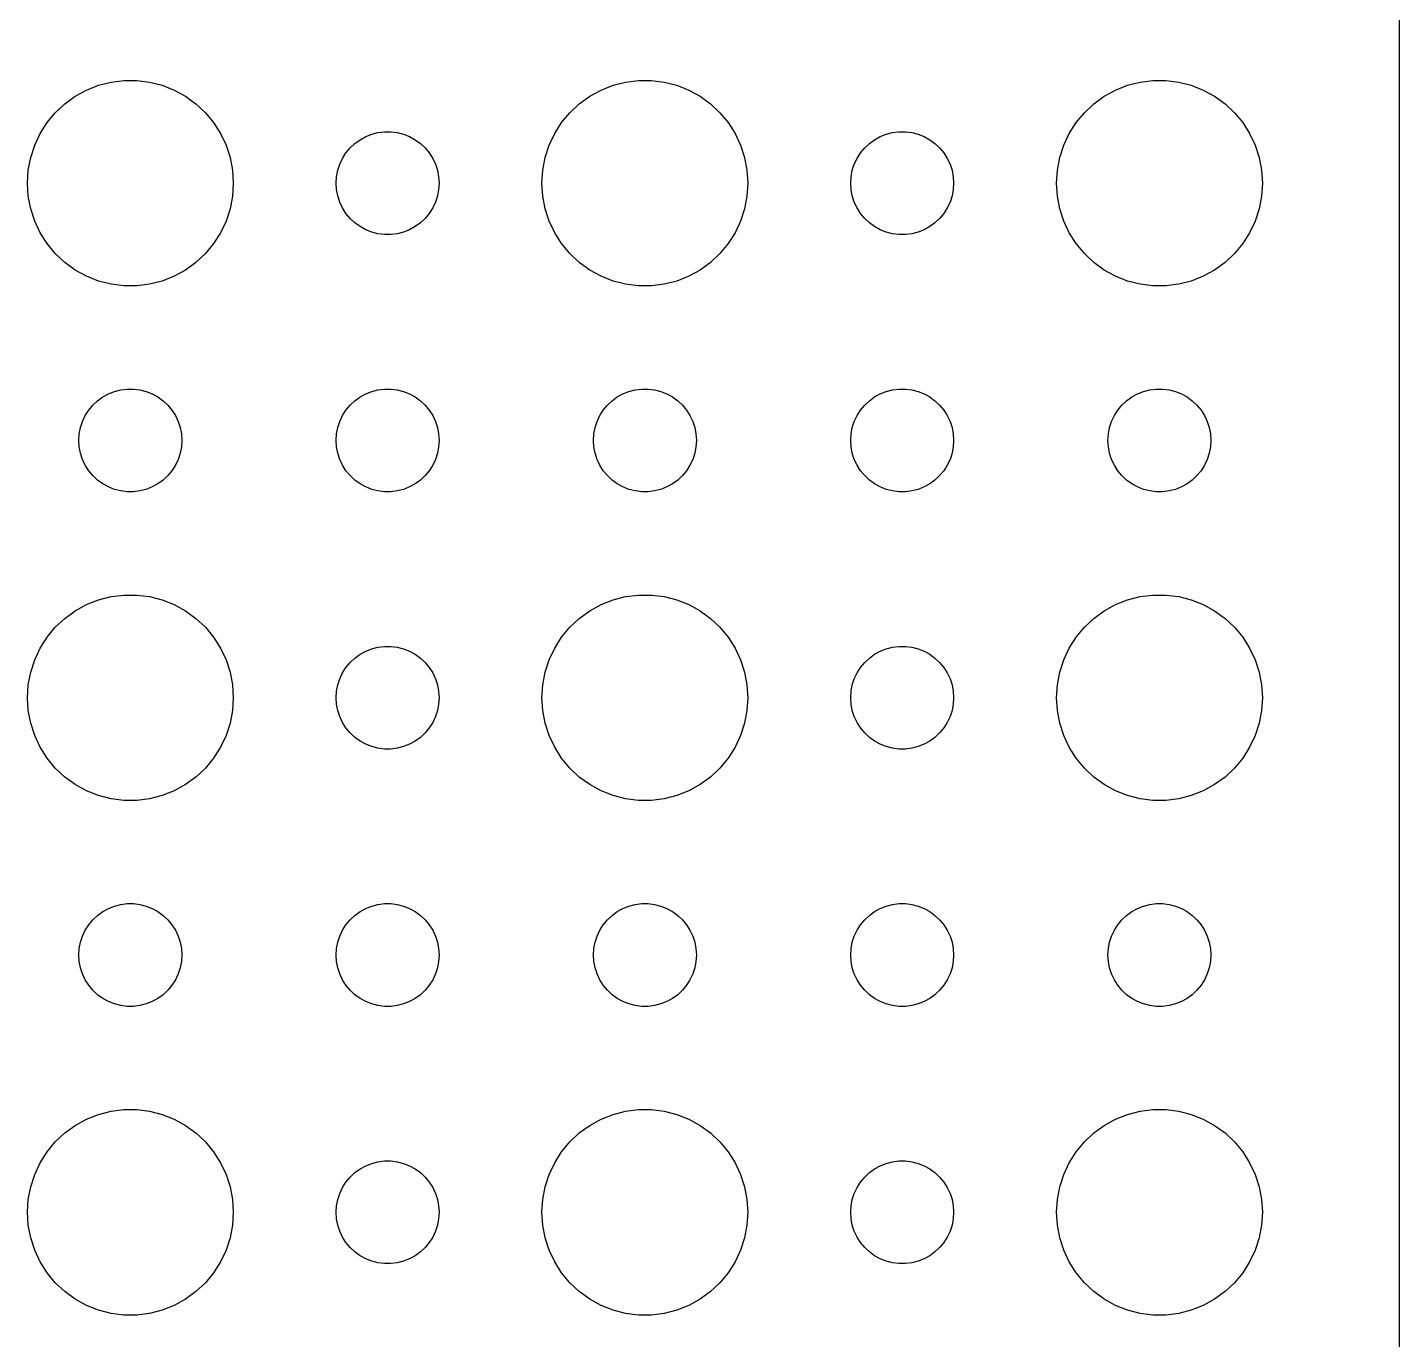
# Model space of a CAD drawing. Header units: metres. Extents: x -150 to 150, y -149 to 149.
# Drawn here: x 109.5 to 149.5, y -116.21 to -77.96 of the extents above; entities that cross this region are included whole.
import ezdxf

# ---------------------------------------------------------------- set-up
doc = ezdxf.new("R2010")
doc.units = ezdxf.units.M

msp = doc.modelspace()

# ---------------------------------------------------------------- linework, layer by layer
for p, q in [((149.5, -144.5), (149.5, 144.5)), ((111.573, -79.6468), (111.938, -79.5531)), ((111.938, -79.5531), (112.312, -79.5059)), ((112.312, -79.5059), (112.688, -79.5059)), ((112.688, -79.5059), (113.062, -79.5531)), ((113.062, -79.5531), (113.427, -79.6468)), ((126.573, -79.6468), (126.938, -79.5531)), ((126.938, -79.5531), (127.312, -79.5059)), ((127.312, -79.5059), (127.688, -79.5059)), ((127.688, -79.5059), (128.062, -79.5531)), ((128.062, -79.5531), (128.427, -79.6468)), ((141.573, -79.6468), (141.938, -79.5531)), ((141.938, -79.5531), (142.312, -79.5059)), ((142.312, -79.5059), (142.688, -79.5059)), ((142.688, -79.5059), (143.062, -79.5531)), ((143.062, -79.5531), (143.427, -79.6468)), ((110.588, -80.1885), (110.893, -79.967)), ((110.893, -79.967), (111.223, -79.7855)), ((111.223, -79.7855), (111.573, -79.6468)), ((113.427, -79.6468), (113.777, -79.7855)), ((113.777, -79.7855), (114.107, -79.967)), ((114.107, -79.967), (114.412, -80.1885)), ((125.588, -80.1885), (125.893, -79.967)), ((125.893, -79.967), (126.223, -79.7855)), ((126.223, -79.7855), (126.573, -79.6468)), ((128.427, -79.6468), (128.777, -79.7855)), ((128.777, -79.7855), (129.107, -79.967)), ((129.107, -79.967), (129.412, -80.1885)), ((140.588, -80.1885), (140.893, -79.967)), ((140.893, -79.967), (141.223, -79.7855)), ((141.223, -79.7855), (141.573, -79.6468)), ((143.427, -79.6468), (143.777, -79.7855)), ((143.777, -79.7855), (144.107, -79.967)), ((144.107, -79.967), (144.412, -80.1885)), ((110.313, -80.4464), (110.588, -80.1885)), ((114.412, -80.1885), (114.687, -80.4464)), ((125.313, -80.4464), (125.588, -80.1885)), ((129.412, -80.1885), (129.687, -80.4464)), ((140.313, -80.4464), (140.588, -80.1885)), ((144.412, -80.1885), (144.687, -80.4464)), ((109.871, -81.0547), (110.073, -80.7366)), ((110.073, -80.7366), (110.313, -80.4464)), ((114.687, -80.4464), (114.927, -80.7366)), ((114.927, -80.7366), (115.129, -81.0547)), ((124.871, -81.0547), (125.073, -80.7366)), ((125.073, -80.7366), (125.313, -80.4464)), ((129.687, -80.4464), (129.927, -80.7366)), ((129.927, -80.7366), (130.129, -81.0547)), ((139.871, -81.0547), (140.073, -80.7366)), ((140.073, -80.7366), (140.313, -80.4464)), ((144.687, -80.4464), (144.927, -80.7366)), ((144.927, -80.7366), (145.129, -81.0547)), ((109.711, -81.3956), (109.871, -81.0547)), ((115.129, -81.0547), (115.289, -81.3956)), ((119.196, -81.2335), (119.361, -81.1428)), ((119.361, -81.1428), (119.536, -81.0734)), ((119.536, -81.0734), (119.719, -81.0266)), ((119.719, -81.0266), (119.906, -81.003)), ((119.906, -81.003), (120.094, -81.003)), ((120.094, -81.003), (120.281, -81.0266)), ((120.281, -81.0266), (120.464, -81.0734)), ((120.464, -81.0734), (120.639, -81.1428)), ((120.639, -81.1428), (120.804, -81.2335)), ((124.711, -81.3956), (124.871, -81.0547)), ((130.129, -81.0547), (130.289, -81.3956)), ((134.196, -81.2335), (134.361, -81.1428)), ((134.361, -81.1428), (134.536, -81.0734)), ((134.536, -81.0734), (134.719, -81.0266)), ((134.719, -81.0266), (134.906, -81.003)), ((134.906, -81.003), (135.094, -81.003)), ((135.094, -81.003), (135.281, -81.0266)), ((135.281, -81.0266), (135.464, -81.0734)), ((135.464, -81.0734), (135.639, -81.1428)), ((135.639, -81.1428), (135.804, -81.2335)), ((139.711, -81.3956), (139.871, -81.0547)), ((145.129, -81.0547), (145.289, -81.3956)), ((109.594, -81.7539), (109.711, -81.3956)), ((115.289, -81.3956), (115.406, -81.7539)), ((118.786, -81.6183), (118.907, -81.4732)), ((118.907, -81.4732), (119.044, -81.3442)), ((119.044, -81.3442), (119.196, -81.2335)), ((120.804, -81.2335), (120.956, -81.3442)), ((120.956, -81.3442), (121.093, -81.4732)), ((121.093, -81.4732), (121.214, -81.6183)), ((124.594, -81.7539), (124.711, -81.3956)), ((130.289, -81.3956), (130.406, -81.7539)), ((133.786, -81.6183), (133.907, -81.4732)), ((133.907, -81.4732), (134.044, -81.3442)), ((134.044, -81.3442), (134.196, -81.2335)), ((135.804, -81.2335), (135.956, -81.3442)), ((135.956, -81.3442), (136.093, -81.4732)), ((136.093, -81.4732), (136.214, -81.6183)), ((139.594, -81.7539), (139.711, -81.3956)), ((145.289, -81.3956), (145.406, -81.7539)), ((109.524, -82.124), (109.594, -81.7539)), ((115.406, -81.7539), (115.476, -82.124)), ((118.547, -82.127), (118.605, -81.9478)), ((118.605, -81.9478), (118.686, -81.7774)), ((118.686, -81.7774), (118.786, -81.6183)), ((121.214, -81.6183), (121.314, -81.7774)), ((121.314, -81.7774), (121.395, -81.9478)), ((121.395, -81.9478), (121.453, -82.127)), ((124.524, -82.124), (124.594, -81.7539)), ((130.406, -81.7539), (130.476, -82.124)), ((133.547, -82.127), (133.605, -81.9478)), ((133.605, -81.9478), (133.686, -81.7774)), ((133.686, -81.7774), (133.786, -81.6183)), ((136.214, -81.6183), (136.314, -81.7774)), ((136.314, -81.7774), (136.395, -81.9478)), ((136.395, -81.9478), (136.453, -82.127)), ((139.524, -82.124), (139.594, -81.7539)), ((145.406, -81.7539), (145.476, -82.124)), ((109.5, -82.5), (109.524, -82.124)), ((115.476, -82.124), (115.5, -82.5)), ((118.5, -82.5), (118.512, -82.312)), ((118.512, -82.312), (118.547, -82.127)), ((121.453, -82.127), (121.488, -82.312)), ((121.488, -82.312), (121.5, -82.5)), ((124.5, -82.5), (124.524, -82.124)), ((130.476, -82.124), (130.5, -82.5)), ((133.5, -82.5), (133.512, -82.312)), ((133.512, -82.312), (133.547, -82.127)), ((136.453, -82.127), (136.488, -82.312)), ((136.488, -82.312), (136.5, -82.5)), ((139.5, -82.5), (139.524, -82.124)), ((145.476, -82.124), (145.5, -82.5)), ((109.524, -82.876), (109.5, -82.5)), ((115.5, -82.5), (115.476, -82.876)), ((118.512, -82.688), (118.5, -82.5)), ((118.547, -82.873), (118.512, -82.688)), ((121.488, -82.688), (121.453, -82.873)), ((121.5, -82.5), (121.488, -82.688)), ((124.524, -82.876), (124.5, -82.5)), ((130.5, -82.5), (130.476, -82.876)), ((133.512, -82.688), (133.5, -82.5)), ((133.547, -82.873), (133.512, -82.688)), ((136.488, -82.688), (136.453, -82.873)), ((136.5, -82.5), (136.488, -82.688)), ((139.524, -82.876), (139.5, -82.5)), ((145.5, -82.5), (145.476, -82.876)), ((109.594, -83.2461), (109.524, -82.876)), ((115.476, -82.876), (115.406, -83.2461)), ((118.605, -83.0522), (118.547, -82.873)), ((118.686, -83.2226), (118.605, -83.0522)), ((121.395, -83.0522), (121.314, -83.2226)), ((121.453, -82.873), (121.395, -83.0522)), ((124.594, -83.2461), (124.524, -82.876)), ((130.476, -82.876), (130.406, -83.2461)), ((133.605, -83.0522), (133.547, -82.873)), ((133.686, -83.2226), (133.605, -83.0522)), ((136.395, -83.0522), (136.314, -83.2226)), ((136.453, -82.873), (136.395, -83.0522)), ((139.594, -83.2461), (139.524, -82.876)), ((145.476, -82.876), (145.406, -83.2461)), ((109.711, -83.6044), (109.594, -83.2461)), ((115.406, -83.2461), (115.289, -83.6044)), ((118.786, -83.3817), (118.686, -83.2226)), ((118.907, -83.5268), (118.786, -83.3817)), ((119.044, -83.6558), (118.907, -83.5268)), ((121.093, -83.5268), (120.956, -83.6558)), ((121.214, -83.3817), (121.093, -83.5268)), ((121.314, -83.2226), (121.214, -83.3817)), ((124.711, -83.6044), (124.594, -83.2461)), ((130.406, -83.2461), (130.289, -83.6044)), ((133.786, -83.3817), (133.686, -83.2226)), ((133.907, -83.5268), (133.786, -83.3817)), ((134.044, -83.6558), (133.907, -83.5268)), ((136.093, -83.5268), (135.956, -83.6558)), ((136.214, -83.3817), (136.093, -83.5268)), ((136.314, -83.2226), (136.214, -83.3817)), ((139.711, -83.6044), (139.594, -83.2461)), ((145.406, -83.2461), (145.289, -83.6044)), ((109.871, -83.9453), (109.711, -83.6044)), ((110.073, -84.2634), (109.871, -83.9453)), ((115.129, -83.9453), (114.927, -84.2634)), ((115.289, -83.6044), (115.129, -83.9453)), ((119.196, -83.7665), (119.044, -83.6558)), ((119.361, -83.8572), (119.196, -83.7665)), ((119.536, -83.9266), (119.361, -83.8572)), ((119.719, -83.9734), (119.536, -83.9266)), ((119.906, -83.997), (119.719, -83.9734)), ((120.094, -83.997), (119.906, -83.997)), ((120.281, -83.9734), (120.094, -83.997)), ((120.464, -83.9266), (120.281, -83.9734)), ((120.639, -83.8572), (120.464, -83.9266)), ((120.804, -83.7665), (120.639, -83.8572)), ((120.956, -83.6558), (120.804, -83.7665)), ((124.871, -83.9453), (124.711, -83.6044)), ((125.073, -84.2634), (124.871, -83.9453)), ((130.129, -83.9453), (129.927, -84.2634)), ((130.289, -83.6044), (130.129, -83.9453)), ((134.196, -83.7665), (134.044, -83.6558)), ((134.361, -83.8572), (134.196, -83.7665)), ((134.536, -83.9266), (134.361, -83.8572)), ((134.719, -83.9734), (134.536, -83.9266)), ((134.906, -83.997), (134.719, -83.9734)), ((135.094, -83.997), (134.906, -83.997)), ((135.281, -83.9734), (135.094, -83.997)), ((135.464, -83.9266), (135.281, -83.9734)), ((135.639, -83.8572), (135.464, -83.9266)), ((135.804, -83.7665), (135.639, -83.8572)), ((135.956, -83.6558), (135.804, -83.7665)), ((139.871, -83.9453), (139.711, -83.6044)), ((140.073, -84.2634), (139.871, -83.9453)), ((145.129, -83.9453), (144.927, -84.2634)), ((145.289, -83.6044), (145.129, -83.9453)), ((110.313, -84.5536), (110.073, -84.2634)), ((114.927, -84.2634), (114.687, -84.5536)), ((125.313, -84.5536), (125.073, -84.2634)), ((129.927, -84.2634), (129.687, -84.5536)), ((140.313, -84.5536), (140.073, -84.2634)), ((144.927, -84.2634), (144.687, -84.5536)), ((110.588, -84.8115), (110.313, -84.5536)), ((114.687, -84.5536), (114.412, -84.8115)), ((125.588, -84.8115), (125.313, -84.5536)), ((129.687, -84.5536), (129.412, -84.8115)), ((140.588, -84.8115), (140.313, -84.5536)), ((144.687, -84.5536), (144.412, -84.8115)), ((110.893, -85.033), (110.588, -84.8115)), ((111.223, -85.2145), (110.893, -85.033)), ((114.107, -85.033), (113.777, -85.2145)), ((114.412, -84.8115), (114.107, -85.033)), ((125.893, -85.033), (125.588, -84.8115)), ((126.223, -85.2145), (125.893, -85.033)), ((129.107, -85.033), (128.777, -85.2145)), ((129.412, -84.8115), (129.107, -85.033)), ((140.893, -85.033), (140.588, -84.8115)), ((141.223, -85.2145), (140.893, -85.033)), ((144.107, -85.033), (143.777, -85.2145)), ((144.412, -84.8115), (144.107, -85.033)), ((111.573, -85.3532), (111.223, -85.2145)), ((111.938, -85.4469), (111.573, -85.3532)), ((112.312, -85.4941), (111.938, -85.4469)), ((112.688, -85.4941), (112.312, -85.4941)), ((113.062, -85.4469), (112.688, -85.4941)), ((113.427, -85.3532), (113.062, -85.4469)), ((113.777, -85.2145), (113.427, -85.3532)), ((126.573, -85.3532), (126.223, -85.2145)), ((126.938, -85.4469), (126.573, -85.3532)), ((127.312, -85.4941), (126.938, -85.4469)), ((127.688, -85.4941), (127.312, -85.4941)), ((128.062, -85.4469), (127.688, -85.4941)), ((128.427, -85.3532), (128.062, -85.4469)), ((128.777, -85.2145), (128.427, -85.3532)), ((141.573, -85.3532), (141.223, -85.2145)), ((141.938, -85.4469), (141.573, -85.3532)), ((142.312, -85.4941), (141.938, -85.4469)), ((142.688, -85.4941), (142.312, -85.4941)), ((143.062, -85.4469), (142.688, -85.4941)), ((143.427, -85.3532), (143.062, -85.4469)), ((143.777, -85.2145), (143.427, -85.3532)), ((111.544, -88.8442), (111.696, -88.7335)), ((111.696, -88.7335), (111.861, -88.6428)), ((111.861, -88.6428), (112.036, -88.5734)), ((112.036, -88.5734), (112.219, -88.5266)), ((112.219, -88.5266), (112.406, -88.503)), ((112.406, -88.503), (112.594, -88.503)), ((112.594, -88.503), (112.781, -88.5266)), ((112.781, -88.5266), (112.964, -88.5734)), ((112.964, -88.5734), (113.139, -88.6428)), ((113.139, -88.6428), (113.304, -88.7335)), ((113.304, -88.7335), (113.456, -88.8442)), ((119.044, -88.8442), (119.196, -88.7335)), ((119.196, -88.7335), (119.361, -88.6428)), ((119.361, -88.6428), (119.536, -88.5734)), ((119.536, -88.5734), (119.719, -88.5266)), ((119.719, -88.5266), (119.906, -88.503)), ((119.906, -88.503), (120.094, -88.503)), ((120.094, -88.503), (120.281, -88.5266)), ((120.281, -88.5266), (120.464, -88.5734)), ((120.464, -88.5734), (120.639, -88.6428)), ((120.639, -88.6428), (120.804, -88.7335)), ((120.804, -88.7335), (120.956, -88.8442)), ((126.544, -88.8442), (126.696, -88.7335)), ((126.696, -88.7335), (126.861, -88.6428)), ((126.861, -88.6428), (127.036, -88.5734)), ((127.036, -88.5734), (127.219, -88.5266)), ((127.219, -88.5266), (127.406, -88.503)), ((127.406, -88.503), (127.594, -88.503)), ((127.594, -88.503), (127.781, -88.5266)), ((127.781, -88.5266), (127.964, -88.5734)), ((127.964, -88.5734), (128.139, -88.6428)), ((128.139, -88.6428), (128.304, -88.7335)), ((128.304, -88.7335), (128.456, -88.8442)), ((134.044, -88.8442), (134.196, -88.7335)), ((134.196, -88.7335), (134.361, -88.6428)), ((134.361, -88.6428), (134.536, -88.5734)), ((134.536, -88.5734), (134.719, -88.5266)), ((134.719, -88.5266), (134.906, -88.503)), ((134.906, -88.503), (135.094, -88.503)), ((135.094, -88.503), (135.281, -88.5266)), ((135.281, -88.5266), (135.464, -88.5734)), ((135.464, -88.5734), (135.639, -88.6428)), ((135.639, -88.6428), (135.804, -88.7335)), ((135.804, -88.7335), (135.956, -88.8442)), ((141.544, -88.8442), (141.696, -88.7335)), ((141.696, -88.7335), (141.861, -88.6428)), ((141.861, -88.6428), (142.036, -88.5734)), ((142.036, -88.5734), (142.219, -88.5266)), ((142.219, -88.5266), (142.406, -88.503)), ((142.406, -88.503), (142.594, -88.503)), ((142.594, -88.503), (142.781, -88.5266)), ((142.781, -88.5266), (142.964, -88.5734)), ((142.964, -88.5734), (143.139, -88.6428)), ((143.139, -88.6428), (143.304, -88.7335)), ((143.304, -88.7335), (143.456, -88.8442)), ((111.186, -89.2774), (111.286, -89.1183)), ((111.286, -89.1183), (111.407, -88.9732)), ((111.407, -88.9732), (111.544, -88.8442)), ((113.456, -88.8442), (113.593, -88.9732)), ((113.593, -88.9732), (113.714, -89.1183)), ((113.714, -89.1183), (113.814, -89.2774)), ((118.686, -89.2774), (118.786, -89.1183)), ((118.786, -89.1183), (118.907, -88.9732)), ((118.907, -88.9732), (119.044, -88.8442)), ((120.956, -88.8442), (121.093, -88.9732)), ((121.093, -88.9732), (121.214, -89.1183)), ((121.214, -89.1183), (121.314, -89.2774)), ((126.186, -89.2774), (126.286, -89.1183)), ((126.286, -89.1183), (126.407, -88.9732)), ((126.407, -88.9732), (126.544, -88.8442)), ((128.456, -88.8442), (128.593, -88.9732)), ((128.593, -88.9732), (128.714, -89.1183)), ((128.714, -89.1183), (128.814, -89.2774)), ((133.686, -89.2774), (133.786, -89.1183)), ((133.786, -89.1183), (133.907, -88.9732)), ((133.907, -88.9732), (134.044, -88.8442)), ((135.956, -88.8442), (136.093, -88.9732)), ((136.093, -88.9732), (136.214, -89.1183)), ((136.214, -89.1183), (136.314, -89.2774)), ((141.186, -89.2774), (141.286, -89.1183)), ((141.286, -89.1183), (141.407, -88.9732)), ((141.407, -88.9732), (141.544, -88.8442)), ((143.456, -88.8442), (143.593, -88.9732)), ((143.593, -88.9732), (143.714, -89.1183)), ((143.714, -89.1183), (143.814, -89.2774)), ((111.047, -89.627), (111.105, -89.4478)), ((111.105, -89.4478), (111.186, -89.2774)), ((113.814, -89.2774), (113.895, -89.4478)), ((113.895, -89.4478), (113.953, -89.627)), ((118.547, -89.627), (118.605, -89.4478)), ((118.605, -89.4478), (118.686, -89.2774)), ((121.314, -89.2774), (121.395, -89.4478)), ((121.395, -89.4478), (121.453, -89.627)), ((126.047, -89.627), (126.105, -89.4478)), ((126.105, -89.4478), (126.186, -89.2774)), ((128.814, -89.2774), (128.895, -89.4478)), ((128.895, -89.4478), (128.953, -89.627)), ((133.547, -89.627), (133.605, -89.4478)), ((133.605, -89.4478), (133.686, -89.2774)), ((136.314, -89.2774), (136.395, -89.4478)), ((136.395, -89.4478), (136.453, -89.627)), ((141.047, -89.627), (141.105, -89.4478)), ((141.105, -89.4478), (141.186, -89.2774)), ((143.814, -89.2774), (143.895, -89.4478)), ((143.895, -89.4478), (143.953, -89.627)), ((111, -90), (111.012, -89.812)), ((111.012, -90.188), (111, -90)), ((111.012, -89.812), (111.047, -89.627)), ((113.953, -89.627), (113.988, -89.812)), ((113.988, -89.812), (114, -90)), ((114, -90), (113.988, -90.188)), ((118.5, -90), (118.512, -89.812)), ((118.512, -90.188), (118.5, -90)), ((118.512, -89.812), (118.547, -89.627)), ((121.453, -89.627), (121.488, -89.812)), ((121.488, -89.812), (121.5, -90)), ((121.5, -90), (121.488, -90.188)), ((126, -90), (126.012, -89.812)), ((126.012, -90.188), (126, -90)), ((126.012, -89.812), (126.047, -89.627)), ((128.953, -89.627), (128.988, -89.812)), ((128.988, -89.812), (129, -90)), ((129, -90), (128.988, -90.188)), ((133.5, -90), (133.512, -89.812)), ((133.512, -90.188), (133.5, -90)), ((133.512, -89.812), (133.547, -89.627)), ((136.453, -89.627), (136.488, -89.812)), ((136.488, -89.812), (136.5, -90)), ((136.5, -90), (136.488, -90.188)), ((141, -90), (141.012, -89.812)), ((141.012, -90.188), (141, -90)), ((141.012, -89.812), (141.047, -89.627)), ((143.953, -89.627), (143.988, -89.812)), ((143.988, -89.812), (144, -90)), ((144, -90), (143.988, -90.188)), ((111.047, -90.373), (111.012, -90.188)), ((111.105, -90.5522), (111.047, -90.373)), ((113.953, -90.373), (113.895, -90.5522)), ((113.988, -90.188), (113.953, -90.373)), ((118.547, -90.373), (118.512, -90.188)), ((118.605, -90.5522), (118.547, -90.373)), ((121.453, -90.373), (121.395, -90.5522)), ((121.488, -90.188), (121.453, -90.373)), ((126.047, -90.373), (126.012, -90.188)), ((126.105, -90.5522), (126.047, -90.373)), ((128.953, -90.373), (128.895, -90.5522)), ((128.988, -90.188), (128.953, -90.373)), ((133.547, -90.373), (133.512, -90.188)), ((133.605, -90.5522), (133.547, -90.373)), ((136.453, -90.373), (136.395, -90.5522)), ((136.488, -90.188), (136.453, -90.373)), ((141.047, -90.373), (141.012, -90.188)), ((141.105, -90.5522), (141.047, -90.373)), ((143.953, -90.373), (143.895, -90.5522)), ((143.988, -90.188), (143.953, -90.373)), ((111.186, -90.7226), (111.105, -90.5522)), ((111.286, -90.8817), (111.186, -90.7226)), ((113.814, -90.7226), (113.714, -90.8817)), ((113.895, -90.5522), (113.814, -90.7226)), ((118.686, -90.7226), (118.605, -90.5522)), ((118.786, -90.8817), (118.686, -90.7226)), ((121.314, -90.7226), (121.214, -90.8817)), ((121.395, -90.5522), (121.314, -90.7226)), ((126.186, -90.7226), (126.105, -90.5522)), ((126.286, -90.8817), (126.186, -90.7226)), ((128.814, -90.7226), (128.714, -90.8817)), ((128.895, -90.5522), (128.814, -90.7226)), ((133.686, -90.7226), (133.605, -90.5522)), ((133.786, -90.8817), (133.686, -90.7226)), ((136.314, -90.7226), (136.214, -90.8817)), ((136.395, -90.5522), (136.314, -90.7226)), ((141.186, -90.7226), (141.105, -90.5522)), ((141.286, -90.8817), (141.186, -90.7226)), ((143.814, -90.7226), (143.714, -90.8817)), ((143.895, -90.5522), (143.814, -90.7226)), ((111.407, -91.0268), (111.286, -90.8817)), ((111.544, -91.1558), (111.407, -91.0268)), ((111.696, -91.2665), (111.544, -91.1558)), ((113.456, -91.1558), (113.304, -91.2665)), ((113.593, -91.0268), (113.456, -91.1558)), ((113.714, -90.8817), (113.593, -91.0268)), ((118.907, -91.0268), (118.786, -90.8817)), ((119.044, -91.1558), (118.907, -91.0268)), ((119.196, -91.2665), (119.044, -91.1558)), ((120.956, -91.1558), (120.804, -91.2665)), ((121.093, -91.0268), (120.956, -91.1558)), ((121.214, -90.8817), (121.093, -91.0268)), ((126.407, -91.0268), (126.286, -90.8817)), ((126.544, -91.1558), (126.407, -91.0268)), ((126.696, -91.2665), (126.544, -91.1558)), ((128.456, -91.1558), (128.304, -91.2665)), ((128.593, -91.0268), (128.456, -91.1558)), ((128.714, -90.8817), (128.593, -91.0268)), ((133.907, -91.0268), (133.786, -90.8817)), ((134.044, -91.1558), (133.907, -91.0268)), ((134.196, -91.2665), (134.044, -91.1558)), ((135.956, -91.1558), (135.804, -91.2665)), ((136.093, -91.0268), (135.956, -91.1558)), ((136.214, -90.8817), (136.093, -91.0268)), ((141.407, -91.0268), (141.286, -90.8817)), ((141.544, -91.1558), (141.407, -91.0268)), ((141.696, -91.2665), (141.544, -91.1558)), ((143.456, -91.1558), (143.304, -91.2665)), ((143.593, -91.0268), (143.456, -91.1558)), ((143.714, -90.8817), (143.593, -91.0268)), ((111.861, -91.3572), (111.696, -91.2665)), ((112.036, -91.4266), (111.861, -91.3572)), ((112.219, -91.4734), (112.036, -91.4266)), ((112.406, -91.497), (112.219, -91.4734)), ((112.594, -91.497), (112.406, -91.497)), ((112.781, -91.4734), (112.594, -91.497)), ((112.964, -91.4266), (112.781, -91.4734)), ((113.139, -91.3572), (112.964, -91.4266)), ((113.304, -91.2665), (113.139, -91.3572)), ((119.361, -91.3572), (119.196, -91.2665)), ((119.536, -91.4266), (119.361, -91.3572)), ((119.719, -91.4734), (119.536, -91.4266)), ((119.906, -91.497), (119.719, -91.4734)), ((120.094, -91.497), (119.906, -91.497)), ((120.281, -91.4734), (120.094, -91.497)), ((120.464, -91.4266), (120.281, -91.4734)), ((120.639, -91.3572), (120.464, -91.4266)), ((120.804, -91.2665), (120.639, -91.3572)), ((126.861, -91.3572), (126.696, -91.2665)), ((127.036, -91.4266), (126.861, -91.3572)), ((127.219, -91.4734), (127.036, -91.4266)), ((127.406, -91.497), (127.219, -91.4734)), ((127.594, -91.497), (127.406, -91.497)), ((127.781, -91.4734), (127.594, -91.497)), ((127.964, -91.4266), (127.781, -91.4734)), ((128.139, -91.3572), (127.964, -91.4266)), ((128.304, -91.2665), (128.139, -91.3572)), ((134.361, -91.3572), (134.196, -91.2665)), ((134.536, -91.4266), (134.361, -91.3572)), ((134.719, -91.4734), (134.536, -91.4266)), ((134.906, -91.497), (134.719, -91.4734)), ((135.094, -91.497), (134.906, -91.497)), ((135.281, -91.4734), (135.094, -91.497)), ((135.464, -91.4266), (135.281, -91.4734)), ((135.639, -91.3572), (135.464, -91.4266)), ((135.804, -91.2665), (135.639, -91.3572)), ((141.861, -91.3572), (141.696, -91.2665)), ((142.036, -91.4266), (141.861, -91.3572)), ((142.219, -91.4734), (142.036, -91.4266)), ((142.406, -91.497), (142.219, -91.4734)), ((142.594, -91.497), (142.406, -91.497)), ((142.781, -91.4734), (142.594, -91.497)), ((142.964, -91.4266), (142.781, -91.4734)), ((143.139, -91.3572), (142.964, -91.4266)), ((143.304, -91.2665), (143.139, -91.3572)), ((110.893, -94.967), (111.223, -94.7855)), ((111.223, -94.7855), (111.573, -94.6468)), ((111.573, -94.6468), (111.938, -94.5531)), ((111.938, -94.5531), (112.312, -94.5059)), ((112.312, -94.5059), (112.688, -94.5059)), ((112.688, -94.5059), (113.062, -94.5531)), ((113.062, -94.5531), (113.427, -94.6468)), ((113.427, -94.6468), (113.777, -94.7855)), ((113.777, -94.7855), (114.107, -94.967)), ((125.893, -94.967), (126.223, -94.7855)), ((126.223, -94.7855), (126.573, -94.6468)), ((126.573, -94.6468), (126.938, -94.5531)), ((126.938, -94.5531), (127.312, -94.5059)), ((127.312, -94.5059), (127.688, -94.5059)), ((127.688, -94.5059), (128.062, -94.5531)), ((128.062, -94.5531), (128.427, -94.6468)), ((128.427, -94.6468), (128.777, -94.7855)), ((128.777, -94.7855), (129.107, -94.967)), ((140.893, -94.967), (141.223, -94.7855)), ((141.223, -94.7855), (141.573, -94.6468)), ((141.573, -94.6468), (141.938, -94.5531)), ((141.938, -94.5531), (142.312, -94.5059)), ((142.312, -94.5059), (142.688, -94.5059)), ((142.688, -94.5059), (143.062, -94.5531)), ((143.062, -94.5531), (143.427, -94.6468)), ((143.427, -94.6468), (143.777, -94.7855)), ((143.777, -94.7855), (144.107, -94.967)), ((110.313, -95.4464), (110.588, -95.1885)), ((110.588, -95.1885), (110.893, -94.967)), ((114.107, -94.967), (114.412, -95.1885)), ((114.412, -95.1885), (114.687, -95.4464)), ((125.313, -95.4464), (125.588, -95.1885)), ((125.588, -95.1885), (125.893, -94.967)), ((129.107, -94.967), (129.412, -95.1885)), ((129.412, -95.1885), (129.687, -95.4464)), ((140.313, -95.4464), (140.588, -95.1885)), ((140.588, -95.1885), (140.893, -94.967)), ((144.107, -94.967), (144.412, -95.1885)), ((144.412, -95.1885), (144.687, -95.4464)), ((110.073, -95.7366), (110.313, -95.4464)), ((114.687, -95.4464), (114.927, -95.7366)), ((125.073, -95.7366), (125.313, -95.4464)), ((129.687, -95.4464), (129.927, -95.7366)), ((140.073, -95.7366), (140.313, -95.4464)), ((144.687, -95.4464), (144.927, -95.7366)), ((109.871, -96.0547), (110.073, -95.7366)), ((114.927, -95.7366), (115.129, -96.0547)), ((124.871, -96.0547), (125.073, -95.7366)), ((129.927, -95.7366), (130.129, -96.0547)), ((139.871, -96.0547), (140.073, -95.7366)), ((144.927, -95.7366), (145.129, -96.0547)), ((109.594, -96.7539), (109.711, -96.3956)), ((109.711, -96.3956), (109.871, -96.0547)), ((115.129, -96.0547), (115.289, -96.3956)), ((115.289, -96.3956), (115.406, -96.7539)), ((118.907, -96.4732), (119.044, -96.3442)), ((119.044, -96.3442), (119.196, -96.2335)), ((119.196, -96.2335), (119.361, -96.1428)), ((119.361, -96.1428), (119.536, -96.0734)), ((119.536, -96.0734), (119.719, -96.0266)), ((119.719, -96.0266), (119.906, -96.003)), ((119.906, -96.003), (120.094, -96.003)), ((120.094, -96.003), (120.281, -96.0266)), ((120.281, -96.0266), (120.464, -96.0734)), ((120.464, -96.0734), (120.639, -96.1428)), ((120.639, -96.1428), (120.804, -96.2335)), ((120.804, -96.2335), (120.956, -96.3442)), ((120.956, -96.3442), (121.093, -96.4732)), ((124.594, -96.7539), (124.711, -96.3956)), ((124.711, -96.3956), (124.871, -96.0547)), ((130.129, -96.0547), (130.289, -96.3956)), ((130.289, -96.3956), (130.406, -96.7539)), ((133.907, -96.4732), (134.044, -96.3442)), ((134.044, -96.3442), (134.196, -96.2335)), ((134.196, -96.2335), (134.361, -96.1428)), ((134.361, -96.1428), (134.536, -96.0734)), ((134.536, -96.0734), (134.719, -96.0266)), ((134.719, -96.0266), (134.906, -96.003)), ((134.906, -96.003), (135.094, -96.003)), ((135.094, -96.003), (135.281, -96.0266)), ((135.281, -96.0266), (135.464, -96.0734)), ((135.464, -96.0734), (135.639, -96.1428)), ((135.639, -96.1428), (135.804, -96.2335)), ((135.804, -96.2335), (135.956, -96.3442)), ((135.956, -96.3442), (136.093, -96.4732)), ((139.594, -96.7539), (139.711, -96.3956)), ((139.711, -96.3956), (139.871, -96.0547)), ((145.129, -96.0547), (145.289, -96.3956)), ((145.289, -96.3956), (145.406, -96.7539)), ((109.524, -97.124), (109.594, -96.7539)), ((115.406, -96.7539), (115.476, -97.124)), ((118.605, -96.9478), (118.686, -96.7774)), ((118.686, -96.7774), (118.786, -96.6183)), ((118.786, -96.6183), (118.907, -96.4732)), ((121.093, -96.4732), (121.214, -96.6183)), ((121.214, -96.6183), (121.314, -96.7774)), ((121.314, -96.7774), (121.395, -96.9478)), ((124.524, -97.124), (124.594, -96.7539)), ((130.406, -96.7539), (130.476, -97.124)), ((133.605, -96.9478), (133.686, -96.7774)), ((133.686, -96.7774), (133.786, -96.6183)), ((133.786, -96.6183), (133.907, -96.4732)), ((136.093, -96.4732), (136.214, -96.6183)), ((136.214, -96.6183), (136.314, -96.7774)), ((136.314, -96.7774), (136.395, -96.9478)), ((139.524, -97.124), (139.594, -96.7539)), ((145.406, -96.7539), (145.476, -97.124)), ((109.5, -97.5), (109.524, -97.124)), ((115.476, -97.124), (115.5, -97.5)), ((118.512, -97.312), (118.547, -97.127)), ((118.547, -97.127), (118.605, -96.9478)), ((121.395, -96.9478), (121.453, -97.127)), ((121.453, -97.127), (121.488, -97.312)), ((124.5, -97.5), (124.524, -97.124)), ((130.476, -97.124), (130.5, -97.5)), ((133.512, -97.312), (133.547, -97.127)), ((133.547, -97.127), (133.605, -96.9478)), ((136.395, -96.9478), (136.453, -97.127)), ((136.453, -97.127), (136.488, -97.312)), ((139.5, -97.5), (139.524, -97.124)), ((145.476, -97.124), (145.5, -97.5)), ((109.524, -97.876), (109.5, -97.5)), ((115.5, -97.5), (115.476, -97.876)), ((118.5, -97.5), (118.512, -97.312)), ((118.512, -97.688), (118.5, -97.5)), ((121.488, -97.312), (121.5, -97.5)), ((121.5, -97.5), (121.488, -97.688)), ((124.524, -97.876), (124.5, -97.5)), ((130.5, -97.5), (130.476, -97.876)), ((133.5, -97.5), (133.512, -97.312)), ((133.512, -97.688), (133.5, -97.5)), ((136.488, -97.312), (136.5, -97.5)), ((136.5, -97.5), (136.488, -97.688)), ((139.524, -97.876), (139.5, -97.5)), ((145.5, -97.5), (145.476, -97.876)), ((109.594, -98.2461), (109.524, -97.876)), ((115.476, -97.876), (115.406, -98.2461)), ((118.547, -97.873), (118.512, -97.688)), ((118.605, -98.0522), (118.547, -97.873)), ((121.453, -97.873), (121.395, -98.0522)), ((121.488, -97.688), (121.453, -97.873)), ((124.594, -98.2461), (124.524, -97.876)), ((130.476, -97.876), (130.406, -98.2461)), ((133.547, -97.873), (133.512, -97.688)), ((133.605, -98.0522), (133.547, -97.873)), ((136.453, -97.873), (136.395, -98.0522)), ((136.488, -97.688), (136.453, -97.873)), ((139.594, -98.2461), (139.524, -97.876)), ((145.476, -97.876), (145.406, -98.2461)), ((109.711, -98.6044), (109.594, -98.2461)), ((115.406, -98.2461), (115.289, -98.6044)), ((118.686, -98.2226), (118.605, -98.0522)), ((118.786, -98.3817), (118.686, -98.2226)), ((118.907, -98.5268), (118.786, -98.3817)), ((121.214, -98.3817), (121.093, -98.5268)), ((121.314, -98.2226), (121.214, -98.3817)), ((121.395, -98.0522), (121.314, -98.2226)), ((124.711, -98.6044), (124.594, -98.2461)), ((130.406, -98.2461), (130.289, -98.6044)), ((133.686, -98.2226), (133.605, -98.0522)), ((133.786, -98.3817), (133.686, -98.2226)), ((133.907, -98.5268), (133.786, -98.3817)), ((136.214, -98.3817), (136.093, -98.5268)), ((136.314, -98.2226), (136.214, -98.3817)), ((136.395, -98.0522), (136.314, -98.2226)), ((139.711, -98.6044), (139.594, -98.2461)), ((145.406, -98.2461), (145.289, -98.6044)), ((109.871, -98.9453), (109.711, -98.6044)), ((115.289, -98.6044), (115.129, -98.9453)), ((119.044, -98.6558), (118.907, -98.5268)), ((119.196, -98.7665), (119.044, -98.6558)), ((119.361, -98.8572), (119.196, -98.7665)), ((120.804, -98.7665), (120.639, -98.8572)), ((120.956, -98.6558), (120.804, -98.7665)), ((121.093, -98.5268), (120.956, -98.6558)), ((124.871, -98.9453), (124.711, -98.6044)), ((130.289, -98.6044), (130.129, -98.9453)), ((134.044, -98.6558), (133.907, -98.5268)), ((134.196, -98.7665), (134.044, -98.6558)), ((134.361, -98.8572), (134.196, -98.7665)), ((135.804, -98.7665), (135.639, -98.8572)), ((135.956, -98.6558), (135.804, -98.7665)), ((136.093, -98.5268), (135.956, -98.6558)), ((139.871, -98.9453), (139.711, -98.6044)), ((145.289, -98.6044), (145.129, -98.9453)), ((110.073, -99.2634), (109.871, -98.9453)), ((115.129, -98.9453), (114.927, -99.2634)), ((119.536, -98.9266), (119.361, -98.8572)), ((119.719, -98.9734), (119.536, -98.9266)), ((119.906, -98.997), (119.719, -98.9734)), ((120.094, -98.997), (119.906, -98.997)), ((120.281, -98.9734), (120.094, -98.997)), ((120.464, -98.9266), (120.281, -98.9734)), ((120.639, -98.8572), (120.464, -98.9266)), ((125.073, -99.2634), (124.871, -98.9453)), ((130.129, -98.9453), (129.927, -99.2634)), ((134.536, -98.9266), (134.361, -98.8572)), ((134.719, -98.9734), (134.536, -98.9266)), ((134.906, -98.997), (134.719, -98.9734)), ((135.094, -98.997), (134.906, -98.997)), ((135.281, -98.9734), (135.094, -98.997)), ((135.464, -98.9266), (135.281, -98.9734)), ((135.639, -98.8572), (135.464, -98.9266)), ((140.073, -99.2634), (139.871, -98.9453)), ((145.129, -98.9453), (144.927, -99.2634)), ((110.313, -99.5536), (110.073, -99.2634)), ((110.588, -99.8115), (110.313, -99.5536)), ((114.687, -99.5536), (114.412, -99.8115)), ((114.927, -99.2634), (114.687, -99.5536)), ((125.313, -99.5536), (125.073, -99.2634)), ((125.588, -99.8115), (125.313, -99.5536)), ((129.687, -99.5536), (129.412, -99.8115)), ((129.927, -99.2634), (129.687, -99.5536)), ((140.313, -99.5536), (140.073, -99.2634)), ((140.588, -99.8115), (140.313, -99.5536)), ((144.687, -99.5536), (144.412, -99.8115)), ((144.927, -99.2634), (144.687, -99.5536)), ((110.893, -100.033), (110.588, -99.8115)), ((114.412, -99.8115), (114.107, -100.033)), ((125.893, -100.033), (125.588, -99.8115)), ((129.412, -99.8115), (129.107, -100.033)), ((140.893, -100.033), (140.588, -99.8115)), ((144.412, -99.8115), (144.107, -100.033)), ((111.223, -100.214), (110.893, -100.033)), ((111.573, -100.353), (111.223, -100.214)), ((111.938, -100.447), (111.573, -100.353)), ((113.427, -100.353), (113.062, -100.447)), ((113.777, -100.214), (113.427, -100.353)), ((114.107, -100.033), (113.777, -100.214)), ((126.223, -100.214), (125.893, -100.033)), ((126.573, -100.353), (126.223, -100.214)), ((126.938, -100.447), (126.573, -100.353)), ((128.427, -100.353), (128.062, -100.447)), ((128.777, -100.214), (128.427, -100.353)), ((129.107, -100.033), (128.777, -100.214)), ((141.223, -100.214), (140.893, -100.033)), ((141.573, -100.353), (141.223, -100.214)), ((141.938, -100.447), (141.573, -100.353)), ((143.427, -100.353), (143.062, -100.447)), ((143.777, -100.214), (143.427, -100.353)), ((144.107, -100.033), (143.777, -100.214)), ((112.312, -100.494), (111.938, -100.447)), ((112.688, -100.494), (112.312, -100.494)), ((113.062, -100.447), (112.688, -100.494)), ((127.312, -100.494), (126.938, -100.447)), ((127.688, -100.494), (127.312, -100.494)), ((128.062, -100.447), (127.688, -100.494)), ((142.312, -100.494), (141.938, -100.447)), ((142.688, -100.494), (142.312, -100.494)), ((143.062, -100.447), (142.688, -100.494)), ((111.861, -103.643), (112.036, -103.573)), ((112.036, -103.573), (112.219, -103.527)), ((112.219, -103.527), (112.406, -103.503)), ((112.406, -103.503), (112.594, -103.503)), ((112.594, -103.503), (112.781, -103.527)), ((112.781, -103.527), (112.964, -103.573)), ((112.964, -103.573), (113.139, -103.643)), ((119.361, -103.643), (119.536, -103.573)), ((119.536, -103.573), (119.719, -103.527)), ((119.719, -103.527), (119.906, -103.503)), ((119.906, -103.503), (120.094, -103.503)), ((120.094, -103.503), (120.281, -103.527)), ((120.281, -103.527), (120.464, -103.573)), ((120.464, -103.573), (120.639, -103.643)), ((126.861, -103.643), (127.036, -103.573)), ((127.036, -103.573), (127.219, -103.527)), ((127.219, -103.527), (127.406, -103.503)), ((127.406, -103.503), (127.594, -103.503)), ((127.594, -103.503), (127.781, -103.527)), ((127.781, -103.527), (127.964, -103.573)), ((127.964, -103.573), (128.139, -103.643)), ((134.361, -103.643), (134.536, -103.573)), ((134.536, -103.573), (134.719, -103.527)), ((134.719, -103.527), (134.906, -103.503)), ((134.906, -103.503), (135.094, -103.503)), ((135.094, -103.503), (135.281, -103.527)), ((135.281, -103.527), (135.464, -103.573)), ((135.464, -103.573), (135.639, -103.643)), ((141.861, -103.643), (142.036, -103.573)), ((142.036, -103.573), (142.219, -103.527)), ((142.219, -103.527), (142.406, -103.503)), ((142.406, -103.503), (142.594, -103.503)), ((142.594, -103.503), (142.781, -103.527)), ((142.781, -103.527), (142.964, -103.573)), ((142.964, -103.573), (143.139, -103.643)), ((111.286, -104.118), (111.407, -103.973)), ((111.407, -103.973), (111.544, -103.844)), ((111.544, -103.844), (111.696, -103.734)), ((111.696, -103.734), (111.861, -103.643)), ((113.139, -103.643), (113.304, -103.734)), ((113.304, -103.734), (113.456, -103.844)), ((113.456, -103.844), (113.593, -103.973)), ((113.593, -103.973), (113.714, -104.118)), ((118.786, -104.118), (118.907, -103.973)), ((118.907, -103.973), (119.044, -103.844)), ((119.044, -103.844), (119.196, -103.734)), ((119.196, -103.734), (119.361, -103.643)), ((120.639, -103.643), (120.804, -103.734)), ((120.804, -103.734), (120.956, -103.844)), ((120.956, -103.844), (121.093, -103.973)), ((121.093, -103.973), (121.214, -104.118)), ((126.286, -104.118), (126.407, -103.973)), ((126.407, -103.973), (126.544, -103.844)), ((126.544, -103.844), (126.696, -103.734)), ((126.696, -103.734), (126.861, -103.643)), ((128.139, -103.643), (128.304, -103.734)), ((128.304, -103.734), (128.456, -103.844)), ((128.456, -103.844), (128.593, -103.973)), ((128.593, -103.973), (128.714, -104.118)), ((133.786, -104.118), (133.907, -103.973)), ((133.907, -103.973), (134.044, -103.844)), ((134.044, -103.844), (134.196, -103.734)), ((134.196, -103.734), (134.361, -103.643)), ((135.639, -103.643), (135.804, -103.734)), ((135.804, -103.734), (135.956, -103.844)), ((135.956, -103.844), (136.093, -103.973)), ((136.093, -103.973), (136.214, -104.118)), ((141.286, -104.118), (141.407, -103.973)), ((141.407, -103.973), (141.544, -103.844)), ((141.544, -103.844), (141.696, -103.734)), ((141.696, -103.734), (141.861, -103.643)), ((143.139, -103.643), (143.304, -103.734)), ((143.304, -103.734), (143.456, -103.844)), ((143.456, -103.844), (143.593, -103.973)), ((143.593, -103.973), (143.714, -104.118)), ((111.105, -104.448), (111.186, -104.277)), ((111.186, -104.277), (111.286, -104.118)), ((113.714, -104.118), (113.814, -104.277)), ((113.814, -104.277), (113.895, -104.448)), ((118.605, -104.448), (118.686, -104.277)), ((118.686, -104.277), (118.786, -104.118)), ((121.214, -104.118), (121.314, -104.277)), ((121.314, -104.277), (121.395, -104.448)), ((126.105, -104.448), (126.186, -104.277)), ((126.186, -104.277), (126.286, -104.118)), ((128.714, -104.118), (128.814, -104.277)), ((128.814, -104.277), (128.895, -104.448)), ((133.605, -104.448), (133.686, -104.277)), ((133.686, -104.277), (133.786, -104.118)), ((136.214, -104.118), (136.314, -104.277)), ((136.314, -104.277), (136.395, -104.448)), ((141.105, -104.448), (141.186, -104.277)), ((141.186, -104.277), (141.286, -104.118)), ((143.714, -104.118), (143.814, -104.277)), ((143.814, -104.277), (143.895, -104.448)), ((111.012, -104.812), (111.047, -104.627)), ((111.047, -104.627), (111.105, -104.448)), ((113.895, -104.448), (113.953, -104.627)), ((113.953, -104.627), (113.988, -104.812)), ((118.512, -104.812), (118.547, -104.627)), ((118.547, -104.627), (118.605, -104.448)), ((121.395, -104.448), (121.453, -104.627)), ((121.453, -104.627), (121.488, -104.812)), ((126.012, -104.812), (126.047, -104.627)), ((126.047, -104.627), (126.105, -104.448)), ((128.895, -104.448), (128.953, -104.627)), ((128.953, -104.627), (128.988, -104.812)), ((133.512, -104.812), (133.547, -104.627)), ((133.547, -104.627), (133.605, -104.448)), ((136.395, -104.448), (136.453, -104.627)), ((136.453, -104.627), (136.488, -104.812)), ((141.012, -104.812), (141.047, -104.627)), ((141.047, -104.627), (141.105, -104.448)), ((143.895, -104.448), (143.953, -104.627)), ((143.953, -104.627), (143.988, -104.812)), ((111, -105), (111.012, -104.812)), ((111.012, -105.188), (111, -105)), ((111.047, -105.373), (111.012, -105.188)), ((113.988, -105.188), (113.953, -105.373)), ((113.988, -104.812), (114, -105)), ((114, -105), (113.988, -105.188)), ((118.5, -105), (118.512, -104.812)), ((118.512, -105.188), (118.5, -105)), ((118.547, -105.373), (118.512, -105.188)), ((121.488, -105.188), (121.453, -105.373)), ((121.488, -104.812), (121.5, -105)), ((121.5, -105), (121.488, -105.188)), ((126, -105), (126.012, -104.812)), ((126.012, -105.188), (126, -105)), ((126.047, -105.373), (126.012, -105.188)), ((128.988, -105.188), (128.953, -105.373)), ((128.988, -104.812), (129, -105)), ((129, -105), (128.988, -105.188)), ((133.5, -105), (133.512, -104.812)), ((133.512, -105.188), (133.5, -105)), ((133.547, -105.373), (133.512, -105.188)), ((136.488, -105.188), (136.453, -105.373)), ((136.488, -104.812), (136.5, -105)), ((136.5, -105), (136.488, -105.188)), ((141, -105), (141.012, -104.812)), ((141.012, -105.188), (141, -105)), ((141.047, -105.373), (141.012, -105.188)), ((143.988, -105.188), (143.953, -105.373)), ((143.988, -104.812), (144, -105)), ((144, -105), (143.988, -105.188)), ((111.105, -105.552), (111.047, -105.373)), ((111.186, -105.723), (111.105, -105.552)), ((113.895, -105.552), (113.814, -105.723)), ((113.953, -105.373), (113.895, -105.552)), ((118.605, -105.552), (118.547, -105.373)), ((118.686, -105.723), (118.605, -105.552)), ((121.395, -105.552), (121.314, -105.723)), ((121.453, -105.373), (121.395, -105.552)), ((126.105, -105.552), (126.047, -105.373)), ((126.186, -105.723), (126.105, -105.552)), ((128.895, -105.552), (128.814, -105.723)), ((128.953, -105.373), (128.895, -105.552)), ((133.605, -105.552), (133.547, -105.373)), ((133.686, -105.723), (133.605, -105.552)), ((136.395, -105.552), (136.314, -105.723)), ((136.453, -105.373), (136.395, -105.552)), ((141.105, -105.552), (141.047, -105.373)), ((141.186, -105.723), (141.105, -105.552)), ((143.895, -105.552), (143.814, -105.723)), ((143.953, -105.373), (143.895, -105.552)), ((111.286, -105.882), (111.186, -105.723)), ((111.407, -106.027), (111.286, -105.882)), ((113.714, -105.882), (113.593, -106.027)), ((113.814, -105.723), (113.714, -105.882)), ((118.786, -105.882), (118.686, -105.723)), ((118.907, -106.027), (118.786, -105.882)), ((121.214, -105.882), (121.093, -106.027)), ((121.314, -105.723), (121.214, -105.882)), ((126.286, -105.882), (126.186, -105.723)), ((126.407, -106.027), (126.286, -105.882)), ((128.714, -105.882), (128.593, -106.027)), ((128.814, -105.723), (128.714, -105.882)), ((133.786, -105.882), (133.686, -105.723)), ((133.907, -106.027), (133.786, -105.882)), ((136.214, -105.882), (136.093, -106.027)), ((136.314, -105.723), (136.214, -105.882)), ((141.286, -105.882), (141.186, -105.723)), ((141.407, -106.027), (141.286, -105.882)), ((143.714, -105.882), (143.593, -106.027)), ((143.814, -105.723), (143.714, -105.882)), ((111.544, -106.156), (111.407, -106.027)), ((111.696, -106.266), (111.544, -106.156)), ((111.861, -106.357), (111.696, -106.266)), ((112.036, -106.427), (111.861, -106.357)), ((113.139, -106.357), (112.964, -106.427)), ((113.304, -106.266), (113.139, -106.357)), ((113.456, -106.156), (113.304, -106.266)), ((113.593, -106.027), (113.456, -106.156)), ((119.044, -106.156), (118.907, -106.027)), ((119.196, -106.266), (119.044, -106.156)), ((119.361, -106.357), (119.196, -106.266)), ((119.536, -106.427), (119.361, -106.357)), ((120.639, -106.357), (120.464, -106.427)), ((120.804, -106.266), (120.639, -106.357)), ((120.956, -106.156), (120.804, -106.266)), ((121.093, -106.027), (120.956, -106.156)), ((126.544, -106.156), (126.407, -106.027)), ((126.696, -106.266), (126.544, -106.156)), ((126.861, -106.357), (126.696, -106.266)), ((127.036, -106.427), (126.861, -106.357)), ((128.139, -106.357), (127.964, -106.427)), ((128.304, -106.266), (128.139, -106.357)), ((128.456, -106.156), (128.304, -106.266)), ((128.593, -106.027), (128.456, -106.156)), ((134.044, -106.156), (133.907, -106.027)), ((134.196, -106.266), (134.044, -106.156)), ((134.361, -106.357), (134.196, -106.266)), ((134.536, -106.427), (134.361, -106.357)), ((135.639, -106.357), (135.464, -106.427)), ((135.804, -106.266), (135.639, -106.357)), ((135.956, -106.156), (135.804, -106.266)), ((136.093, -106.027), (135.956, -106.156)), ((141.544, -106.156), (141.407, -106.027)), ((141.696, -106.266), (141.544, -106.156)), ((141.861, -106.357), (141.696, -106.266)), ((142.036, -106.427), (141.861, -106.357)), ((143.139, -106.357), (142.964, -106.427)), ((143.304, -106.266), (143.139, -106.357)), ((143.456, -106.156), (143.304, -106.266)), ((143.593, -106.027), (143.456, -106.156)), ((112.219, -106.473), (112.036, -106.427)), ((112.406, -106.497), (112.219, -106.473)), ((112.594, -106.497), (112.406, -106.497)), ((112.781, -106.473), (112.594, -106.497)), ((112.964, -106.427), (112.781, -106.473)), ((119.719, -106.473), (119.536, -106.427)), ((119.906, -106.497), (119.719, -106.473)), ((120.094, -106.497), (119.906, -106.497)), ((120.281, -106.473), (120.094, -106.497)), ((120.464, -106.427), (120.281, -106.473)), ((127.219, -106.473), (127.036, -106.427)), ((127.406, -106.497), (127.219, -106.473)), ((127.594, -106.497), (127.406, -106.497)), ((127.781, -106.473), (127.594, -106.497)), ((127.964, -106.427), (127.781, -106.473)), ((134.719, -106.473), (134.536, -106.427)), ((134.906, -106.497), (134.719, -106.473)), ((135.094, -106.497), (134.906, -106.497)), ((135.281, -106.473), (135.094, -106.497)), ((135.464, -106.427), (135.281, -106.473)), ((142.219, -106.473), (142.036, -106.427)), ((142.406, -106.497), (142.219, -106.473)), ((142.594, -106.497), (142.406, -106.497)), ((142.781, -106.473), (142.594, -106.497)), ((142.964, -106.427), (142.781, -106.473)), ((111.573, -109.647), (111.938, -109.553)), ((111.938, -109.553), (112.312, -109.506)), ((112.312, -109.506), (112.688, -109.506)), ((112.688, -109.506), (113.062, -109.553)), ((113.062, -109.553), (113.427, -109.647)), ((126.573, -109.647), (126.938, -109.553)), ((126.938, -109.553), (127.312, -109.506)), ((127.312, -109.506), (127.688, -109.506)), ((127.688, -109.506), (128.062, -109.553)), ((128.062, -109.553), (128.427, -109.647)), ((141.573, -109.647), (141.938, -109.553)), ((141.938, -109.553), (142.312, -109.506)), ((142.312, -109.506), (142.688, -109.506)), ((142.688, -109.506), (143.062, -109.553)), ((143.062, -109.553), (143.427, -109.647)), ((110.588, -110.188), (110.893, -109.967)), ((110.893, -109.967), (111.223, -109.786)), ((111.223, -109.786), (111.573, -109.647)), ((113.427, -109.647), (113.777, -109.786)), ((113.777, -109.786), (114.107, -109.967)), ((114.107, -109.967), (114.412, -110.188)), ((125.588, -110.188), (125.893, -109.967)), ((125.893, -109.967), (126.223, -109.786)), ((126.223, -109.786), (126.573, -109.647)), ((128.427, -109.647), (128.777, -109.786)), ((128.777, -109.786), (129.107, -109.967)), ((129.107, -109.967), (129.412, -110.188)), ((140.588, -110.188), (140.893, -109.967)), ((140.893, -109.967), (141.223, -109.786)), ((141.223, -109.786), (141.573, -109.647)), ((143.427, -109.647), (143.777, -109.786)), ((143.777, -109.786), (144.107, -109.967)), ((144.107, -109.967), (144.412, -110.188)), ((110.313, -110.446), (110.588, -110.188)), ((114.412, -110.188), (114.687, -110.446)), ((125.313, -110.446), (125.588, -110.188)), ((129.412, -110.188), (129.687, -110.446)), ((140.313, -110.446), (140.588, -110.188)), ((144.412, -110.188), (144.687, -110.446)), ((109.871, -111.055), (110.073, -110.737)), ((110.073, -110.737), (110.313, -110.446)), ((114.687, -110.446), (114.927, -110.737)), ((114.927, -110.737), (115.129, -111.055)), ((124.871, -111.055), (125.073, -110.737)), ((125.073, -110.737), (125.313, -110.446)), ((129.687, -110.446), (129.927, -110.737)), ((129.927, -110.737), (130.129, -111.055)), ((139.871, -111.055), (140.073, -110.737)), ((140.073, -110.737), (140.313, -110.446)), ((144.687, -110.446), (144.927, -110.737)), ((144.927, -110.737), (145.129, -111.055)), ((109.711, -111.396), (109.871, -111.055)), ((115.129, -111.055), (115.289, -111.396)), ((119.196, -111.234), (119.361, -111.143)), ((119.361, -111.143), (119.536, -111.073)), ((119.536, -111.073), (119.719, -111.027)), ((119.719, -111.027), (119.906, -111.003)), ((119.906, -111.003), (120.094, -111.003)), ((120.094, -111.003), (120.281, -111.027)), ((120.281, -111.027), (120.464, -111.073)), ((120.464, -111.073), (120.639, -111.143)), ((120.639, -111.143), (120.804, -111.234)), ((124.711, -111.396), (124.871, -111.055)), ((130.129, -111.055), (130.289, -111.396)), ((134.196, -111.234), (134.361, -111.143)), ((134.361, -111.143), (134.536, -111.073)), ((134.536, -111.073), (134.719, -111.027)), ((134.719, -111.027), (134.906, -111.003)), ((134.906, -111.003), (135.094, -111.003)), ((135.094, -111.003), (135.281, -111.027)), ((135.281, -111.027), (135.464, -111.073)), ((135.464, -111.073), (135.639, -111.143)), ((135.639, -111.143), (135.804, -111.234)), ((139.711, -111.396), (139.871, -111.055)), ((145.129, -111.055), (145.289, -111.396)), ((109.594, -111.754), (109.711, -111.396)), ((115.289, -111.396), (115.406, -111.754)), ((118.786, -111.618), (118.907, -111.473)), ((118.907, -111.473), (119.044, -111.344)), ((119.044, -111.344), (119.196, -111.234)), ((120.804, -111.234), (120.956, -111.344)), ((120.956, -111.344), (121.093, -111.473)), ((121.093, -111.473), (121.214, -111.618)), ((124.594, -111.754), (124.711, -111.396)), ((130.289, -111.396), (130.406, -111.754)), ((133.786, -111.618), (133.907, -111.473)), ((133.907, -111.473), (134.044, -111.344)), ((134.044, -111.344), (134.196, -111.234)), ((135.804, -111.234), (135.956, -111.344)), ((135.956, -111.344), (136.093, -111.473)), ((136.093, -111.473), (136.214, -111.618)), ((139.594, -111.754), (139.711, -111.396)), ((145.289, -111.396), (145.406, -111.754)), ((109.524, -112.124), (109.594, -111.754)), ((115.406, -111.754), (115.476, -112.124)), ((118.547, -112.127), (118.605, -111.948)), ((118.605, -111.948), (118.686, -111.777)), ((118.686, -111.777), (118.786, -111.618)), ((121.214, -111.618), (121.314, -111.777)), ((121.314, -111.777), (121.395, -111.948)), ((121.395, -111.948), (121.453, -112.127)), ((124.524, -112.124), (124.594, -111.754)), ((130.406, -111.754), (130.476, -112.124)), ((133.547, -112.127), (133.605, -111.948)), ((133.605, -111.948), (133.686, -111.777)), ((133.686, -111.777), (133.786, -111.618)), ((136.214, -111.618), (136.314, -111.777)), ((136.314, -111.777), (136.395, -111.948)), ((136.395, -111.948), (136.453, -112.127)), ((139.524, -112.124), (139.594, -111.754)), ((145.406, -111.754), (145.476, -112.124)), ((109.5, -112.5), (109.524, -112.124)), ((115.476, -112.124), (115.5, -112.5)), ((118.5, -112.5), (118.512, -112.312)), ((118.512, -112.312), (118.547, -112.127)), ((121.453, -112.127), (121.488, -112.312)), ((121.488, -112.312), (121.5, -112.5)), ((124.5, -112.5), (124.524, -112.124)), ((130.476, -112.124), (130.5, -112.5)), ((133.5, -112.5), (133.512, -112.312)), ((133.512, -112.312), (133.547, -112.127)), ((136.453, -112.127), (136.488, -112.312)), ((136.488, -112.312), (136.5, -112.5)), ((139.5, -112.5), (139.524, -112.124)), ((145.476, -112.124), (145.5, -112.5)), ((109.524, -112.876), (109.5, -112.5)), ((115.5, -112.5), (115.476, -112.876)), ((118.512, -112.688), (118.5, -112.5)), ((118.547, -112.873), (118.512, -112.688)), ((121.488, -112.688), (121.453, -112.873)), ((121.5, -112.5), (121.488, -112.688)), ((124.524, -112.876), (124.5, -112.5)), ((130.5, -112.5), (130.476, -112.876)), ((133.512, -112.688), (133.5, -112.5)), ((133.547, -112.873), (133.512, -112.688)), ((136.488, -112.688), (136.453, -112.873)), ((136.5, -112.5), (136.488, -112.688)), ((139.524, -112.876), (139.5, -112.5)), ((145.5, -112.5), (145.476, -112.876)), ((109.594, -113.246), (109.524, -112.876)), ((115.476, -112.876), (115.406, -113.246)), ((118.605, -113.052), (118.547, -112.873)), ((118.686, -113.223), (118.605, -113.052)), ((121.395, -113.052), (121.314, -113.223)), ((121.453, -112.873), (121.395, -113.052)), ((124.594, -113.246), (124.524, -112.876)), ((130.476, -112.876), (130.406, -113.246)), ((133.605, -113.052), (133.547, -112.873)), ((133.686, -113.223), (133.605, -113.052)), ((136.395, -113.052), (136.314, -113.223)), ((136.453, -112.873), (136.395, -113.052)), ((139.594, -113.246), (139.524, -112.876)), ((145.476, -112.876), (145.406, -113.246)), ((109.711, -113.604), (109.594, -113.246)), ((115.406, -113.246), (115.289, -113.604)), ((118.786, -113.382), (118.686, -113.223)), ((118.907, -113.527), (118.786, -113.382)), ((119.044, -113.656), (118.907, -113.527)), ((121.093, -113.527), (120.956, -113.656)), ((121.214, -113.382), (121.093, -113.527)), ((121.314, -113.223), (121.214, -113.382)), ((124.711, -113.604), (124.594, -113.246)), ((130.406, -113.246), (130.289, -113.604)), ((133.786, -113.382), (133.686, -113.223)), ((133.907, -113.527), (133.786, -113.382)), ((134.044, -113.656), (133.907, -113.527)), ((136.093, -113.527), (135.956, -113.656)), ((136.214, -113.382), (136.093, -113.527)), ((136.314, -113.223), (136.214, -113.382)), ((139.711, -113.604), (139.594, -113.246)), ((145.406, -113.246), (145.289, -113.604)), ((109.871, -113.945), (109.711, -113.604)), ((110.073, -114.263), (109.871, -113.945)), ((115.129, -113.945), (114.927, -114.263)), ((115.289, -113.604), (115.129, -113.945)), ((119.196, -113.766), (119.044, -113.656)), ((119.361, -113.857), (119.196, -113.766)), ((119.536, -113.927), (119.361, -113.857)), ((119.719, -113.973), (119.536, -113.927)), ((119.906, -113.997), (119.719, -113.973)), ((120.094, -113.997), (119.906, -113.997)), ((120.281, -113.973), (120.094, -113.997)), ((120.464, -113.927), (120.281, -113.973)), ((120.639, -113.857), (120.464, -113.927)), ((120.804, -113.766), (120.639, -113.857)), ((120.956, -113.656), (120.804, -113.766)), ((124.871, -113.945), (124.711, -113.604)), ((125.073, -114.263), (124.871, -113.945)), ((130.129, -113.945), (129.927, -114.263)), ((130.289, -113.604), (130.129, -113.945)), ((134.196, -113.766), (134.044, -113.656)), ((134.361, -113.857), (134.196, -113.766)), ((134.536, -113.927), (134.361, -113.857)), ((134.719, -113.973), (134.536, -113.927)), ((134.906, -113.997), (134.719, -113.973)), ((135.094, -113.997), (134.906, -113.997)), ((135.281, -113.973), (135.094, -113.997)), ((135.464, -113.927), (135.281, -113.973)), ((135.639, -113.857), (135.464, -113.927)), ((135.804, -113.766), (135.639, -113.857)), ((135.956, -113.656), (135.804, -113.766)), ((139.871, -113.945), (139.711, -113.604)), ((140.073, -114.263), (139.871, -113.945)), ((145.129, -113.945), (144.927, -114.263)), ((145.289, -113.604), (145.129, -113.945)), ((110.313, -114.554), (110.073, -114.263)), ((114.927, -114.263), (114.687, -114.554)), ((125.313, -114.554), (125.073, -114.263)), ((129.927, -114.263), (129.687, -114.554)), ((140.313, -114.554), (140.073, -114.263)), ((144.927, -114.263), (144.687, -114.554)), ((110.588, -114.812), (110.313, -114.554)), ((114.687, -114.554), (114.412, -114.812)), ((125.588, -114.812), (125.313, -114.554)), ((129.687, -114.554), (129.412, -114.812)), ((140.588, -114.812), (140.313, -114.554)), ((144.687, -114.554), (144.412, -114.812)), ((110.893, -115.033), (110.588, -114.812)), ((111.223, -115.214), (110.893, -115.033)), ((114.107, -115.033), (113.777, -115.214)), ((114.412, -114.812), (114.107, -115.033)), ((125.893, -115.033), (125.588, -114.812)), ((126.223, -115.214), (125.893, -115.033)), ((129.107, -115.033), (128.777, -115.214)), ((129.412, -114.812), (129.107, -115.033)), ((140.893, -115.033), (140.588, -114.812)), ((141.223, -115.214), (140.893, -115.033)), ((144.107, -115.033), (143.777, -115.214)), ((144.412, -114.812), (144.107, -115.033)), ((111.573, -115.353), (111.223, -115.214)), ((111.938, -115.447), (111.573, -115.353)), ((112.312, -115.494), (111.938, -115.447)), ((112.688, -115.494), (112.312, -115.494)), ((113.062, -115.447), (112.688, -115.494)), ((113.427, -115.353), (113.062, -115.447)), ((113.777, -115.214), (113.427, -115.353)), ((126.573, -115.353), (126.223, -115.214)), ((126.938, -115.447), (126.573, -115.353)), ((127.312, -115.494), (126.938, -115.447)), ((127.688, -115.494), (127.312, -115.494)), ((128.062, -115.447), (127.688, -115.494)), ((128.427, -115.353), (128.062, -115.447)), ((128.777, -115.214), (128.427, -115.353)), ((141.573, -115.353), (141.223, -115.214)), ((141.938, -115.447), (141.573, -115.353)), ((142.312, -115.494), (141.938, -115.447)), ((142.688, -115.494), (142.312, -115.494)), ((143.062, -115.447), (142.688, -115.494)), ((143.427, -115.353), (143.062, -115.447)), ((143.777, -115.214), (143.427, -115.353))]:
    msp.add_line(p, q)

doc.saveas('drawing.dxf')
